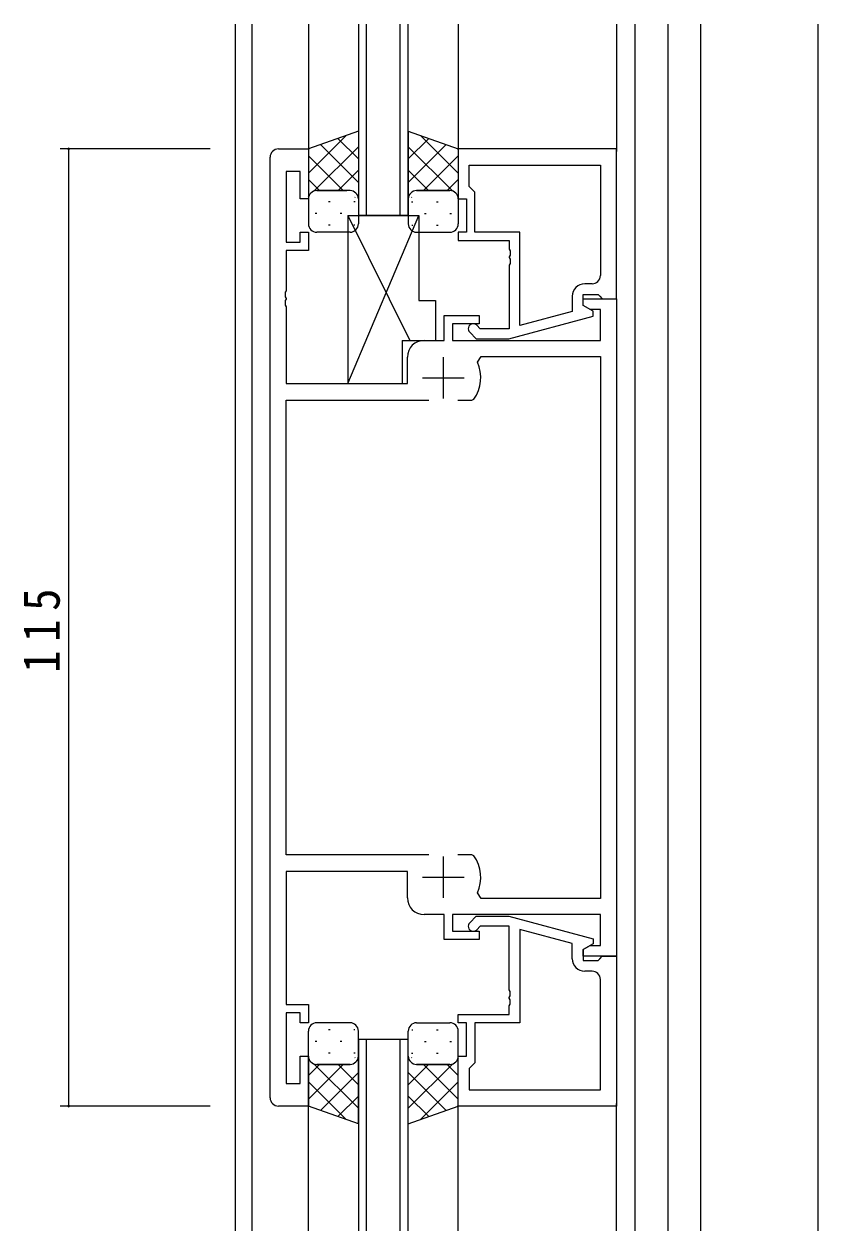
# Model space of a CAD drawing. Units: millimetres on the paper. Extents: x -397 to 397, y -282 to 282.
# Drawn here: x -67.9 to 27.5, y -8.9 to 136.1 of the extents above; entities that cross this region are included whole.
import ezdxf

# ---------------------------------------------------------------- set-up
doc = ezdxf.new("R2010")
doc.units = ezdxf.units.MM
for name, color, linetype, lineweight in [('0-3_YKK_11', 7, 'Continuous', 18), ('0-4_YKK_12', 2, 'Continuous', 18), ('0-6_YKK_13', 4, 'Continuous', 18), ('0-7_YKK_D', 6, 'Continuous', 18)]:
    doc.layers.add(name, color=color, linetype=linetype, lineweight=lineweight)
doc.styles.add('ＭＳ ゴシック', font='')
doc.styles.get('ＭＳ ゴシック').set_extended_font_data('MS Gothic')

msp = doc.modelspace()

# ---------------------------------------------------------------- linework, layer by layer
at = {"layer": '0-3_YKK_11'}
for p, q in [((-37.317, 121.134), (-33.717, 121.134)), ((-33.717, 121.134), (-33.717, 115.134)), ((-15.717, 121.134), (-15.717, 115.134)), ((3.283, 121.134), (-15.717, 121.134)), ((3.283, 103.134), (3.283, 121.134)), ((-38.317, 7.134), (-38.317, 120.134)), ((-14.417, 119.204), (1.353, 119.204)), ((-14.417, 116.634), (-14.417, 119.204)), ((-14.417, 119.204), (1.353, 119.204)), ((1.353, 119.204), (1.353, 105.934)), ((-36.387, 118.434), (-36.387, 109.934)), ((-34.717, 118.434), (-36.387, 118.434)), ((-34.717, 115.134), (-34.717, 118.434)), ((-14.217, 116.434), (-14.417, 116.634)), ((-13.717, 115.934), (-14.217, 116.434)), ((-33.717, 115.134), (-34.717, 115.134)), ((-15.717, 115.134), (-14.717, 115.134)), ((-14.717, 115.134), (-14.717, 111.134)), ((-13.717, 111.134), (-13.717, 115.934)), ((-34.717, 111.134), (-33.717, 111.134)), ((-34.717, 109.934), (-34.717, 111.134)), ((-33.717, 111.134), (-33.717, 108.934)), ((-15.717, 111.134), (-15.717, 110.134)), ((-14.717, 111.134), (-15.717, 111.134)), ((-8.317, 111.134), (-13.717, 111.134)), ((-8.317, 99.925), (-8.317, 111.134)), ((-36.387, 109.934), (-34.717, 109.934)), ((-36.387, 108.934), (-36.387, 104.092)), ((-33.717, 108.934), (-36.387, 108.934)), ((-15.717, 110.134), (-9.617, 110.134)), ((-9.617, 110.134), (-9.617, 109.092)), ((-9.617, 109.092), (-9.497, 108.909)), ((-9.497, 108.909), (-9.497, 108.359)), ((-9.497, 108.359), (-9.617, 108.176)), ((-9.617, 108.176), (-9.617, 108.092)), ((-9.617, 108.092), (-9.497, 107.909)), ((-9.497, 107.359), (-9.617, 107.176)), ((-9.497, 107.909), (-9.497, 107.359)), ((-9.617, 107.176), (-9.617, 99.534)), ((0.353, 104.934), (-0.517, 104.934)), ((-36.387, 104.092), (-36.507, 103.909)), ((-36.507, 103.909), (-36.507, 103.359)), ((-36.507, 103.359), (-36.387, 103.176)), ((-36.387, 103.092), (-36.507, 102.909)), ((-36.387, 103.176), (-36.387, 103.092)), ((-2.017, 103.434), (-2.017, 101.614)), ((-0.717, 103.634), (1.083, 103.634)), ((-0.717, 102.334), (-0.717, 103.634)), ((-0.717, 103.134), (3.283, 103.134)), ((-0.717, 102.334), (-0.717, 103.134)), ((1.083, 103.634), (1.283, 103.434)), ((1.283, 103.434), (1.583, 103.134)), ((1.583, 103.134), (3.283, 103.134)), ((3.283, 103.134), (3.283, 24.134)), ((-36.507, 102.909), (-36.507, 102.359)), ((-36.507, 102.359), (-36.387, 102.176)), ((-36.387, 102.176), (-36.387, 92.934)), ((-2.017, 101.614), (-8.317, 99.925)), ((0.149, 101.834), (-0.717, 102.334)), ((0.483, 101.641), (-0.717, 102.334)), ((1.353, 101.834), (0.149, 101.834)), ((0.483, 101.041), (0.483, 101.641)), ((1.353, 98.134), (1.353, 101.834)), ((-17.417, 101.134), (-13.217, 101.134)), ((-17.417, 98.134), (-17.417, 101.134)), ((-16.417, 100.134), (-16.417, 98.134)), ((-13.217, 100.134), (-16.417, 100.134)), ((-13.217, 101.134), (-13.217, 100.134)), ((-9.62, 98.334), (0.483, 101.041)), ((-14.341, 99.11), (-13.565, 98.334)), ((-13.068, 99.534), (-13.492, 99.958)), ((-9.617, 99.534), (-13.068, 99.534)), ((-19.817, 98.134), (-17.417, 98.134)), ((-16.417, 98.134), (1.353, 98.134)), ((-13.565, 98.334), (-9.62, 98.334)), ((-21.817, 92.934), (-21.817, 96.134)), ((-17.517, 96.134), (-17.517, 91.134)), ((-13.42, 95.497), (-12.965, 96.204)), ((-12.965, 96.204), (1.353, 96.204)), ((1.353, 96.204), (1.353, 31.064)), ((-36.387, 92.934), (-21.817, 92.934)), ((-20.017, 93.634), (-15.017, 93.634)), ((-36.387, 90.934), (-19.267, 90.934)), ((-36.387, 36.334), (-36.387, 90.934)), ((-15.767, 90.934), (-14.07, 90.934)), ((-15.767, 90.934), (-14.07, 90.934)), ((-14.07, 90.934), (-13.824, 91.062)), ((-19.267, 36.334), (-36.387, 36.334)), ((-14.07, 36.334), (-15.767, 36.334)), ((-13.824, 36.205), (-14.07, 36.334)), ((-17.517, 36.134), (-17.517, 31.134)), ((-36.387, 34.334), (-36.387, 18.334)), ((-21.817, 34.334), (-36.387, 34.334)), ((-21.817, 31.134), (-21.817, 34.334)), ((-20.017, 33.634), (-15.017, 33.634)), ((-12.965, 31.064), (-13.42, 31.771)), ((1.353, 31.064), (-12.965, 31.064)), ((-17.417, 29.134), (-19.817, 29.134)), ((-17.417, 26.134), (-17.417, 29.134)), ((-16.417, 29.134), (-16.417, 27.134)), ((1.353, 29.134), (-16.417, 29.134)), ((1.353, 25.434), (1.353, 29.134)), ((-14.341, 28.158), (-13.565, 28.934)), ((-13.565, 28.934), (-9.62, 28.934)), ((-13.068, 27.734), (-13.492, 27.31)), ((-9.617, 27.734), (-13.068, 27.734)), ((-9.62, 28.934), (0.483, 26.227)), ((-9.617, 20.092), (-9.617, 27.734)), ((-13.217, 26.134), (-17.417, 26.134)), ((-16.417, 27.134), (-13.217, 27.134)), ((-13.217, 27.134), (-13.217, 26.134)), ((-8.317, 27.342), (-8.317, 16.134)), ((-2.017, 25.654), (-8.317, 27.342)), ((0.483, 26.227), (0.483, 25.627)), ((-2.017, 23.834), (-2.017, 25.654)), ((0.483, 25.627), (-0.717, 24.934)), ((-0.717, 24.934), (0.149, 25.434)), ((-0.717, 24.134), (-0.717, 24.934)), ((-0.717, 24.934), (-0.717, 23.634)), ((0.149, 25.434), (1.353, 25.434)), ((3.283, 24.134), (-0.717, 24.134)), ((-0.717, 23.634), (1.083, 23.634)), ((1.083, 23.634), (1.283, 23.834)), ((1.283, 23.834), (1.583, 24.134)), ((1.583, 24.134), (3.283, 24.134)), ((3.283, 24.134), (3.283, 6.134)), ((0.353, 22.334), (-0.517, 22.334)), ((1.353, 8.064), (1.353, 21.334)), ((-9.497, 19.909), (-9.617, 20.092)), ((-9.617, 19.176), (-9.497, 19.359)), ((-9.617, 19.092), (-9.617, 19.176)), ((-9.497, 18.909), (-9.617, 19.092)), ((-9.497, 19.359), (-9.497, 19.909)), ((-9.497, 18.359), (-9.497, 18.909)), ((-36.387, 18.334), (-33.717, 18.334)), ((-33.717, 18.334), (-33.717, 16.134)), ((-9.617, 18.176), (-9.497, 18.359)), ((-9.617, 17.134), (-9.617, 18.176)), ((-36.387, 17.334), (-36.387, 8.834)), ((-34.717, 17.334), (-36.387, 17.334)), ((-34.717, 16.134), (-34.717, 17.334)), ((-33.717, 16.134), (-34.717, 16.134)), ((-15.717, 17.134), (-9.617, 17.134)), ((-15.717, 16.134), (-15.717, 17.134)), ((-14.717, 16.134), (-15.717, 16.134)), ((-14.717, 12.134), (-14.717, 16.134)), ((-13.717, 16.134), (-13.717, 11.334)), ((-8.317, 16.134), (-13.717, 16.134)), ((-34.717, 12.134), (-33.717, 12.134)), ((-34.717, 8.834), (-34.717, 12.134)), ((-33.717, 12.134), (-33.717, 6.134)), ((-15.717, 12.134), (-14.717, 12.134)), ((-15.717, 6.134), (-15.717, 12.134)), ((-14.217, 10.834), (-14.417, 10.634)), ((-14.417, 10.634), (-14.417, 8.064)), ((-13.717, 11.334), (-14.217, 10.834)), ((-36.387, 8.834), (-34.717, 8.834)), ((-14.417, 8.064), (1.353, 8.064)), ((-14.417, 8.064), (1.353, 8.064)), ((-33.717, 6.134), (-37.317, 6.134)), ((3.283, 6.134), (-15.717, 6.134))]:
    msp.add_line(p, q, dxfattribs=at)
for centre, radius, start, end in [((-37.317, 120.134), 1, 90.00001, 179.99999), ((0.353, 105.934), 1, 270.00001, 359.99999), ((-0.517, 103.434), 1.5, 90.00001, 179.99999), ((-13.917, 99.534), 0.6, 44.99999, 225.00001), ((-19.817, 96.134), 2, 90.00001, 179.99999), ((-17.517, 93.634), 4.5, 325.15008, 24.45637), ((-17.517, 33.634), 4.5, 335.54363, 34.84992), ((-19.817, 31.134), 2, 180.00001, 269.99999), ((-13.917, 27.734), 0.6, 134.99999, 315.00001), ((-0.517, 23.834), 1.5, 180.00001, 269.99999), ((0.353, 21.334), 1, 0.00001, 89.99999), ((-37.317, 7.134), 1, 180.00001, 269.99999)]:
    msp.add_arc(centre, radius, start, end, dxfattribs=at)
at = {"layer": '0-4_YKK_12'}
for p, q in [((-42.517, 136.134), (-42.517, -8.866)), ((-40.517, 136.134), (-40.517, -8.866)), ((-33.717, 136.134), (-33.717, 121.134)), ((-27.717, 136.134), (-27.717, 113.134)), ((-26.717, 113.134), (-26.717, 136.134)), ((-22.717, 136.134), (-22.717, 113.134)), ((-21.717, 113.134), (-21.717, 136.134)), ((-15.717, 136.134), (-15.717, 121.134)), ((3.283, 136.134), (3.283, 120.834)), ((5.483, 136.134), (5.483, -8.866)), ((9.483, -8.866), (9.483, 136.134)), ((13.383, 136.134), (13.383, -8.866)), ((27.483, 136.134), (27.483, -8.866)), ((-21.717, 113.134), (-27.717, 113.134)), ((-21.717, 14.134), (-27.717, 14.134)), ((-27.717, 14.134), (-27.717, -8.866)), ((-26.717, -8.866), (-26.717, 14.134)), ((-22.717, 14.134), (-22.717, -8.866)), ((-21.717, -8.866), (-21.717, 14.134)), ((-33.717, -8.866), (-33.717, 6.134)), ((-15.717, -8.866), (-15.717, 6.134)), ((3.283, -8.866), (3.283, 6.434))]:
    msp.add_line(p, q, dxfattribs=at)
at = {"layer": '0-6_YKK_13'}
for p, q in [((-27.717, 123.277), (-33.717, 121.134)), ((-27.717, 123.277), (-27.717, 115.134)), ((-21.717, 123.277), (-21.717, 115.134)), ((-21.717, 123.277), (-15.717, 121.134)), ((-33.717, 118.225), (-29.192, 122.75)), ((-27.717, 119.948), (-30.169, 122.401)), ((-21.717, 119.948), (-19.264, 122.401)), ((-15.717, 118.225), (-20.241, 122.75)), ((-33.717, 121.054), (-33.592, 121.179)), ((-33.717, 121.134), (-33.717, 115.134)), ((-33.03, 116.084), (-27.717, 121.397)), ((-27.717, 117.119), (-32.254, 121.656)), ((-21.717, 117.119), (-17.18, 121.656)), ((-16.403, 116.084), (-21.717, 121.397)), ((-15.717, 121.054), (-15.841, 121.179)), ((-15.717, 121.134), (-15.717, 115.134)), ((-29.559, 116.134), (-33.717, 120.291)), ((-19.874, 116.134), (-15.717, 120.291)), ((-32.388, 116.134), (-33.717, 117.463)), ((-30.151, 116.134), (-27.717, 118.568)), ((-19.282, 116.134), (-21.717, 118.568)), ((-17.045, 116.134), (-15.717, 117.463)), ((-28.717, 116.134), (-32.717, 116.134)), ((-32.717, 116.134), (-29.117, 116.134)), ((-20.717, 116.134), (-16.717, 116.134)), ((-16.717, 116.134), (-20.717, 116.134)), ((-33.717, 115.397), (-33.666, 115.447)), ((-33.717, 115.134), (-33.717, 112.134)), ((-31.098, 114.8), (-31.298, 114.8)), ((-28.117, 114.8), (-28.268, 114.8)), ((-28.134, 115.322), (-28.117, 115.34)), ((-27.717, 115.134), (-27.717, 112.134)), ((-21.717, 115.134), (-21.717, 112.134)), ((-21.299, 115.322), (-21.317, 115.34)), ((-21.317, 114.8), (-21.165, 114.8)), ((-18.335, 114.8), (-18.135, 114.8)), ((-15.717, 115.397), (-15.767, 115.447)), ((-15.717, 115.134), (-15.717, 112.134)), ((-32.713, 113.385), (-32.913, 113.385)), ((-29.683, 113.385), (-29.883, 113.385)), ((-28.967, 113.134), (-21.541, 98.134)), ((-28.967, 92.934), (-20.467, 113.134)), ((-28.967, 113.134), (-20.467, 113.134)), ((-28.967, 113.134), (-28.967, 92.934)), ((-20.467, 113.134), (-20.467, 102.934)), ((-19.75, 113.385), (-19.55, 113.385)), ((-16.72, 113.385), (-16.52, 113.385)), ((-31.098, 111.97), (-31.298, 111.97)), ((-28.13, 111.97), (-28.268, 111.97)), ((-21.303, 111.97), (-21.165, 111.97)), ((-18.335, 111.97), (-18.135, 111.97)), ((-28.717, 111.134), (-32.717, 111.134)), ((-20.717, 111.134), (-16.717, 111.134)), ((-20.467, 102.934), (-18.467, 102.934)), ((-18.467, 102.934), (-18.467, 98.134)), ((-22.467, 98.134), (-18.467, 98.134)), ((-22.467, 98.134), (-22.467, 92.934)), ((-28.967, 92.934), (-22.467, 92.934)), ((-28.717, 16.134), (-32.717, 16.134)), ((-20.717, 16.134), (-16.717, 16.134)), ((-33.717, 12.134), (-33.717, 15.134)), ((-31.098, 15.298), (-31.298, 15.298)), ((-28.13, 15.298), (-28.268, 15.298)), ((-27.717, 12.134), (-27.717, 15.134)), ((-21.717, 12.134), (-21.717, 15.134)), ((-21.303, 15.298), (-21.165, 15.298)), ((-18.335, 15.298), (-18.135, 15.298)), ((-15.717, 12.134), (-15.717, 15.134)), ((-32.713, 13.883), (-32.913, 13.883)), ((-29.683, 13.883), (-29.883, 13.883)), ((-19.75, 13.883), (-19.55, 13.883)), ((-16.72, 13.883), (-16.52, 13.883)), ((-33.717, 6.134), (-33.717, 12.134)), ((-33.717, 11.871), (-33.666, 11.821)), ((-31.098, 12.468), (-31.298, 12.468)), ((-28.117, 12.468), (-28.268, 12.468)), ((-28.134, 11.946), (-28.117, 11.928)), ((-27.717, 3.991), (-27.717, 12.134)), ((-21.717, 3.991), (-21.717, 12.134)), ((-21.317, 12.468), (-21.165, 12.468)), ((-21.299, 11.946), (-21.317, 11.928)), ((-18.335, 12.468), (-18.135, 12.468)), ((-15.717, 11.871), (-15.767, 11.821)), ((-15.717, 6.134), (-15.717, 12.134)), ((-32.388, 11.134), (-33.717, 9.805)), ((-29.559, 11.134), (-33.717, 6.977)), ((-33.03, 11.184), (-27.717, 5.871)), ((-28.717, 11.134), (-32.717, 11.134)), ((-32.717, 11.134), (-28.717, 11.134)), ((-30.151, 11.134), (-27.717, 8.7)), ((-16.403, 11.184), (-21.717, 5.871)), ((-19.282, 11.134), (-21.717, 8.7)), ((-20.717, 11.134), (-16.717, 11.134)), ((-16.717, 11.134), (-20.717, 11.134)), ((-19.874, 11.134), (-15.717, 6.977)), ((-17.045, 11.134), (-15.717, 9.805)), ((-33.717, 9.043), (-29.192, 4.518)), ((-27.717, 10.148), (-32.254, 5.611)), ((-21.717, 10.148), (-17.18, 5.611)), ((-15.717, 9.043), (-20.241, 4.518)), ((-27.717, 7.32), (-30.169, 4.867)), ((-21.717, 7.32), (-19.264, 4.867)), ((-33.717, 6.214), (-33.592, 6.089)), ((-27.717, 3.991), (-33.717, 6.134)), ((-21.717, 3.991), (-15.717, 6.134)), ((-15.717, 6.214), (-15.841, 6.089))]:
    msp.add_line(p, q, dxfattribs=at)
for centre, start, end in [((-32.717, 115.134), 90, 180), ((-32.717, 115.134), 90, 179.9999), ((-28.717, 115.134), 0, 90), ((-20.717, 115.134), 90, 180), ((-16.717, 115.134), 0, 90), ((-16.717, 115.134), 0.0001, 90), ((-32.717, 112.134), 180, 270), ((-28.717, 112.134), 270, 0), ((-20.717, 112.134), 180, 270), ((-16.717, 112.134), 270, 0), ((-32.717, 15.134), 90, 180), ((-28.717, 15.134), 0, 90), ((-20.717, 15.134), 90, 180), ((-16.717, 15.134), 0, 90), ((-32.717, 12.134), 180, 270), ((-32.717, 12.134), 180.0001, 270), ((-28.717, 12.134), 270, 0), ((-20.717, 12.134), 180, 270), ((-16.717, 12.134), 270, 0), ((-16.717, 12.134), 270, 359.9999)]:
    msp.add_arc(centre, 1, start, end, dxfattribs=at)
at = {"layer": '0-7_YKK_D'}
for p, q in [((-45.517, 121.134), (-63.517, 121.134)), ((-62.517, 121.134), (-62.517, 6.134)), ((-45.517, 6.134), (-63.517, 6.134))]:
    msp.add_line(p, q, dxfattribs=at)
for centre, start, end in [((-62.517, 121.134), 90, 270), ((-62.517, 121.134), 270, 90), ((-62.517, 6.134), 90, 270), ((-62.517, 6.134), 270, 90)]:
    msp.add_arc(centre, 0.106, start, end, dxfattribs=at)

# ---------------------------------------------------------------- texts
at = {"layer": '0-7_YKK_D', "color": 7, "insert": (-63.517, 58.194), "char_height": 4.399, "attachment_point": 7, "rotation": 90, "style": 'ＭＳ ゴシック'}
msp.add_mtext('\\T1.38;\\W0.9;115', dxfattribs=at)

doc.saveas('drawing.dxf')
